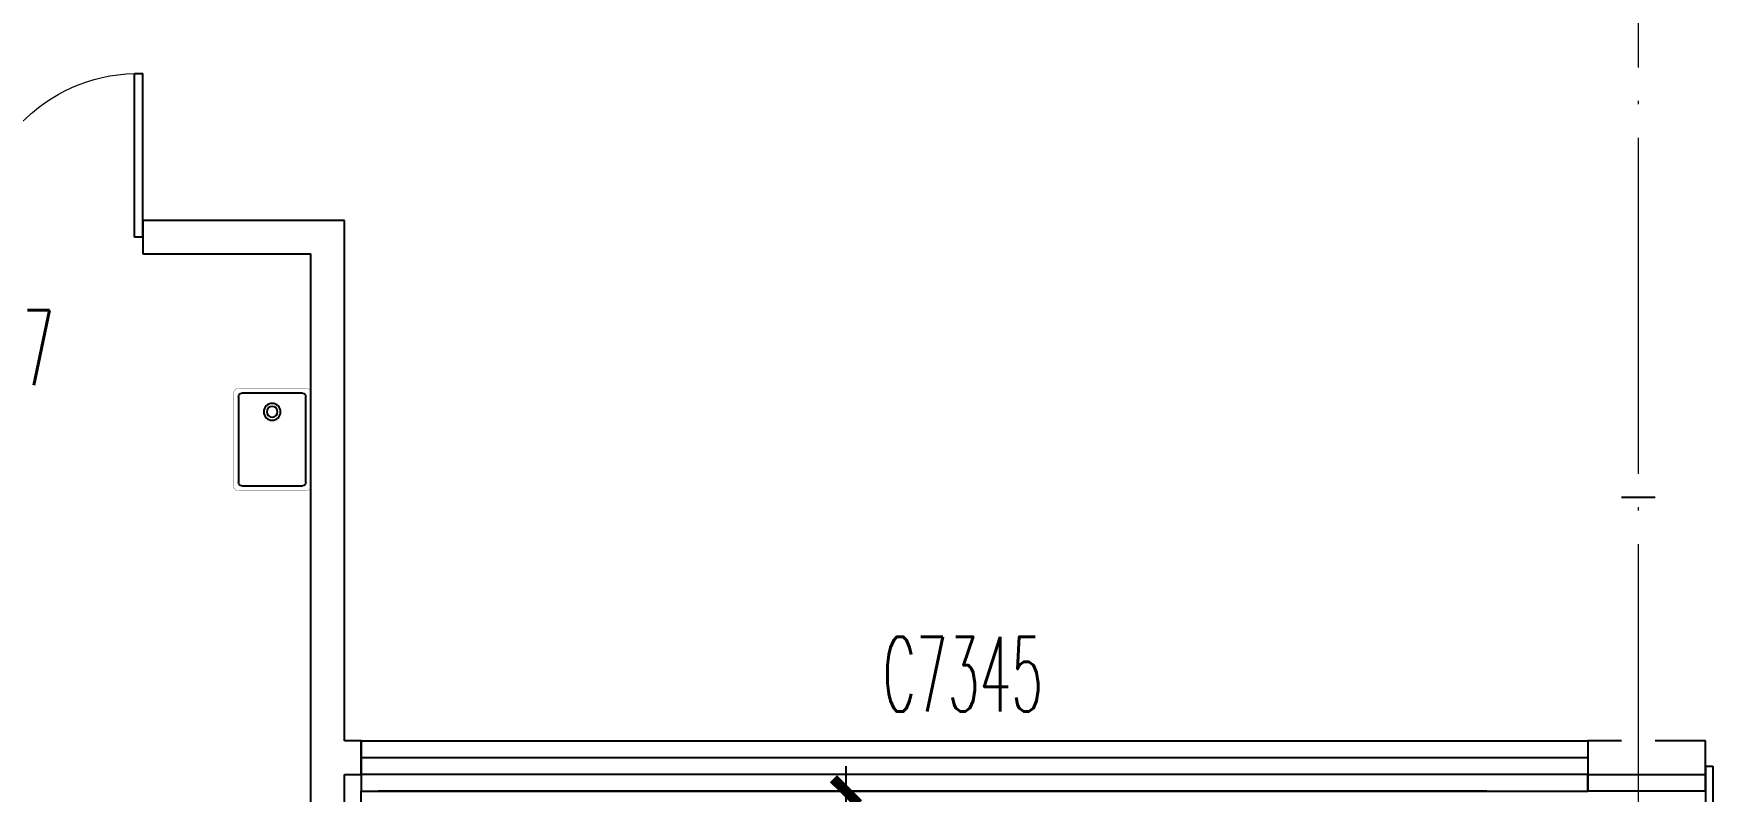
# Model space of a CAD drawing. Extents: x 1417642 to 3570900, y 124798 to 1191112.
# Drawn here: x 1547530 to 1557579, y 695033 to 699545 of the extents above; entities that cross this region are included whole.
import ezdxf

# ---------------------------------------------------------------- set-up
doc = ezdxf.new("R2010")
doc.units = 0
doc.header["$LTSCALE"] = 1000
doc.header["$MEASUREMENT"] = 0
doc.linetypes.add('DOTE', pattern=[2.4200000000000004, 2, -0.2, 0.02, -0.2])
doc.layers.get('0').update_dxf_attribs({"linetype": 'CONTINUOUS'})
doc.layers.get('Defpoints').update_dxf_attribs({"linetype": 'CONTINUOUS'})
for name, color, linetype in [('DOTE', 1, 'DOTE'), ('PUB_DIM', 3, 'CONTINUOUS'), ('STAIR', 2, 'CONTINUOUS'), ('SURFACE', 6, 'CONTINUOUS'), ('WALL', 4, 'CONTINUOUS'), ('WINDOW', 2, 'CONTINUOUS'), ('WINDOW_TEXT', 7, 'CONTINUOUS'), ('水点', 3, 'CONTINUOUS')]:
    doc.layers.add(name, color=color, linetype=linetype)
doc.styles.add('_TCH_WINDOW', font='ROMANS.shx', dxfattribs={"width": 0.7, "height": 400, "bigfont": 'Z.shx'})
doc.styles.add('DIM_FONT', font='SIMPLEX.shx', dxfattribs={"width": 0.8})
doc.styles.get("Standard").update_dxf_attribs({"font": 'GBENOR', "bigfont": 'GBCBIG'})
doc.dimstyles.new('DIMN150', dxfattribs={"dimscale": 1.5, "dimtxt": 300, "dimasz": 100, "dimexe": 250, "dimexo": 300, "dimgap": 150, "dimtad": 1, "dimdec": 0, "dimzin": 0, "dimdsep": 46, "dimtxsty": 'DIM_FONT', "dimblk": 'ARCHTICK', "dimcen": 0.09, "dimdle": 1.5, "dimclrt": 7, "dimazin": 2, "dimtfac": 1, "dimtdec": 0, "dimtix": 1, "dimtmove": 2, "dimatfit": 3, "dimldrblk": 'ARCHTICK', "dimfxl": 1, "dimtolj": 1, "dimtzin": 0, "dimarcsym": 0})

# ---------------------------------------------------------------- blocks, each defined once
blk = doc.blocks.new('M_E3')
for p, q in [((-275, -410), (-275, -50)), ((-255, -30), (255, -30)), ((275, -50), (275, -410)), ((255, -430), (-255, -430))]:
    blk.add_line(p, q)
at = {"const_width": 1.5}
for points in [[(-275, 0, 0.414213562373095), (-305, -30, 0.414213562373095)], [(305, -30, 0.414213562373095), (275, 0, 0.414213562373095)], [(-305, -430, 0.414213562373095), (-275, -460, 0.414213562373095)], [(275, -460, 0.414213562373095), (305, -430, 0.414213562373095)]]:
    blk.add_lwpolyline(points, format="xyb", dxfattribs=at)
for points in [[(-275, 0), (275, 0)], [(-305, -430), (-305, -30)], [(305, -30), (305, -430)], [(275, -460), (-275, -460)]]:
    blk.add_lwpolyline(points, dxfattribs=at)
for radius in [50, 32.5]:
    blk.add_circle((165, -230), radius)
for centre, start, end in [((-255, -50), 90, 180), ((255, -50), 0, 90), ((-255, -410), 180, 270), ((255, -410), 270, 0)]:
    blk.add_arc(centre, 20, start, end)
at = {"width": 0.8, "flags": 9}
for tag in ['XSIZE', 'YSIZE']:
    blk.add_attdef(tag, (0, 0), '', height=0.5, dxfattribs=at)
blk = doc.blocks.new('_ArchTick')
at = {"color": 0, "linetype": 'ByBlock', "const_width": 0.4}
blk.add_lwpolyline([(-0.5, -0.5), (0.5, 0.5)], dxfattribs=at)
blk = doc.blocks.new('*D3246')
at = {"layer": 'Defpoints', "color": 0}
for p in [(1551440.792856966, 695033.2209379423), (1552364.255585631, 695033.2209379423), (1551440.792856966, 693433.2209377772)]:
    blk.add_point(p, dxfattribs=at)
at = {"layer": 'PUB_DIM', "color": 0, "lineweight": -2}
for p, q in [((1552364.255585631, 695033.2209379423), (1552364.255585631, 695183.2209379423)), ((1551890.792856966, 695033.2209379423), (1552739.255585631, 695033.2209379423)), ((1552364.255585631, 693433.2209377772), (1552364.255585631, 695033.2209379423)), ((1551890.792856966, 693433.2209377772), (1552739.255585631, 693433.2209377772)), ((1552364.255585631, 693433.2209377772), (1552364.255585631, 693283.2209377772))]:
    blk.add_line(p, q, dxfattribs=at)
at = {"layer": 'PUB_DIM', "color": 0, "lineweight": -2, "xscale": 150, "yscale": 150, "zscale": 150}
for p, rotation in [((1552364.255585631, 695033.2209379423), 270), ((1552364.255585631, 693433.2209377772), 90)]:
    blk.add_blockref('_ArchTick', p, dxfattribs=dict(at, rotation=rotation))
at = {"layer": 'PUB_DIM', "color": 7, "insert": (1551914.255585631, 694233.22093786), "char_height": 450, "attachment_point": 5, "rotation": 90, "style": 'DIM_FONT'}
blk.add_mtext('\\A1;1600', dxfattribs=at)
blk = doc.blocks.new('$DorLib2D$00000002')
for p, q in [((-0.5, -5.684341886080802e-17), (-0.5000000000000007, 0.4875)), ((-0.4750000000000007, 0.4875), (-0.5000000000000007, 0.4875)), ((-0.475, -2.842170943040401e-17), (-0.4750000000000007, 0.4875)), ((0.475, -2.842170943040401e-17), (0.4750000000000007, 0.4875)), ((0.4750000000000007, 0.4875), (0.5000000000000007, 0.4875)), ((0.5, -5.684341886080802e-17), (0.5000000000000007, 0.4875)), ((-0.5, -5.684341886080802e-17), (-0.475, -2.842170943040401e-17)), ((0.5, -5.684341886080802e-17), (0.475, -2.842170943040401e-17))]:
    blk.add_line(p, q)
at = {"lineweight": 13}
for centre, start, end in [((-0.4875, -4.263256414560601e-17), 0, 88.53071641864632), ((0.4875, -4.263256414560601e-17), 91.4692835813537, 180)]:
    blk.add_arc(centre, 0.4875, start, end, dxfattribs=at)
blk = doc.blocks.new('$TCHSYS$WIN2D')
for p, q in [((-0.5, 0.5), (0.5, 0.5)), ((-0.5, 0.5), (-0.4999999999999999, -0.5)), ((0.5, 0.5), (0.4999999999999998, -0.5)), ((0.5, 0.1666666666666666), (-0.5, 0.1666666666666666)), ((0.5, -0.1666666666666667), (-0.5, -0.1666666666666667)), ((-0.4999999999999999, -0.5), (0.5, -0.5))]:
    blk.add_line(p, q)

msp = doc.modelspace()

# ---------------------------------------------------------------- linework, layer by layer
at = {"layer": 'DOTE', "lineweight": 0, "elevation": -1.000000000000009e-08}
msp.add_lwpolyline([(1557078.845907193, 754584.5204874875), (1557078.845907193, 643548.7409107321)], dxfattribs=at)
at = {"layer": 'STAIR'}
msp.add_line((1556178.84590714, 695033.2209380683, -1.000000000000009e-08), (1549578.845907147, 695033.2209380693, -1.000000000000009e-08), dxfattribs=at)
at = {"layer": 'SURFACE'}
for p, q in [((1556778.845907135, 695033.2209380701), (1556778.845907135, 695133.2209380703)), ((1557478.845907135, 695033.2209380682), (1557478.845907135, 695133.2209380704)), ((1549478.845907183, 691533.2209380704), (1549478.845907181, 695033.2209380686)), ((1557078.845907193, 695033.2209380704), (1556778.845907135, 695033.2209380701)), ((1557478.845907135, 695033.2209380682), (1557078.845907193, 695033.2209380704))]:
    msp.add_line(p, q, dxfattribs=at)
at = {"layer": 'WALL'}
for p, q in [((1549378.845907179, 698433.2209380717), (1548178.845907135, 698433.2209380685)), ((1548178.845907135, 698433.2209380685), (1548178.845907135, 698233.2209380715)), ((1549378.845907179, 695333.220938068), (1549378.845907179, 698433.2209380717)), ((1548178.845907135, 698233.2209380715), (1549178.845907219, 698233.2209380716)), ((1549178.845907183, 695233.2209380704), (1549178.845907219, 698233.2209380716)), ((1557178.845907169, 696783.1565631104), (1556978.845907184, 696783.1565631104)), ((1549478.845907135, 695333.2209380716), (1549378.845907179, 695333.220938068)), ((1549478.845907135, 695133.2209380791), (1549478.845907135, 695333.2209380716)), ((1556978.845907183, 695333.2209380681), (1556778.845907135, 695333.2209380716)), ((1556778.845907135, 695333.2209380716), (1556778.845907135, 695133.2209380809)), ((1557478.845907135, 695333.2209380721), (1557178.845907182, 695333.2209380717)), ((1557478.845907135, 695133.2209380697), (1557478.845907135, 695333.2209380721)), ((1549178.845907183, 691533.2209380704), (1549178.845907183, 695233.2209380704)), ((1549378.845907183, 691533.2209380704), (1549378.84590718, 695133.2209380685)), ((1549378.84590718, 695133.2209380685), (1549478.845907135, 695133.2209380791)), ((1556778.845907135, 695133.2209380809), (1557078.845907193, 695133.2209380704)), ((1557078.845907193, 695133.2209380704), (1557478.845907135, 695133.2209380697))]:
    msp.add_line(p, q, dxfattribs=at)

# ---------------------------------------------------------------- block references
at = {"layer": 'WINDOW', "lineweight": 0}
ref = msp.add_blockref('$DorLib2D$00000002', (1547178.845907159, 698333.2209380704), dxfattribs=dict(at, xscale=2000, yscale=-2000, zscale=2000, rotation=180))
ref.add_attrib('A', 'M2027', (1546669.595907158, 697451.3263211928), dxfattribs={"layer": 'WINDOW_TEXT', "lineweight": 0, "height": 446.25, "style": '_TCH_WINDOW', "width": 0.4941176470588236})
ref = msp.add_blockref('$DorLib2D$00000002', (1558378.845907159, 695183.2209380704), dxfattribs=dict(at, xscale=1800, yscale=1800, zscale=1800, rotation=180))
ref.add_attrib('A', 'M1845', (1557744.996361356, 695608.7407648457), dxfattribs={"layer": 'WINDOW_TEXT', "lineweight": 0, "height": 446.25, "style": '_TCH_WINDOW', "width": 0.4941176470588236})
at = {"layer": 'WINDOW'}
ref = msp.add_blockref('$TCHSYS$WIN2D', (1553128.845907181, 695183.2209380704), dxfattribs=dict(at, xscale=-7300, yscale=-300, zscale=-7300, rotation=180))
ref.add_attrib('A', 'C7345', (1552581.97923957, 695507.3012271072), dxfattribs={"layer": 'WINDOW_TEXT', "height": 446.25, "style": '_TCH_WINDOW', "width": 0.4941176470588236})
at = {"layer": '水点', "xscale": -1, "rotation": 270}
msp.add_blockref('M_E3', (1549178.845907146, 697128.2209382576, -1.000000000000009e-08), dxfattribs=at)

# ---------------------------------------------------------------- dimensions: what is measured, and where the dimension line sits
at = {"layer": 'PUB_DIM'}
dim = msp.add_aligned_dim(p1=(1551440.792856966, 693433.2209377772), p2=(1551440.792856966, 695033.2209379423), distance=-923.4627286649775, dimstyle='DIMN150', dxfattribs=at)
dim.commit()
dim.dimension.update_dxf_attribs({"geometry": '*D3246', "text_midpoint": (1551914.255585631, 694233.22093786)})

doc.saveas('drawing.dxf')
